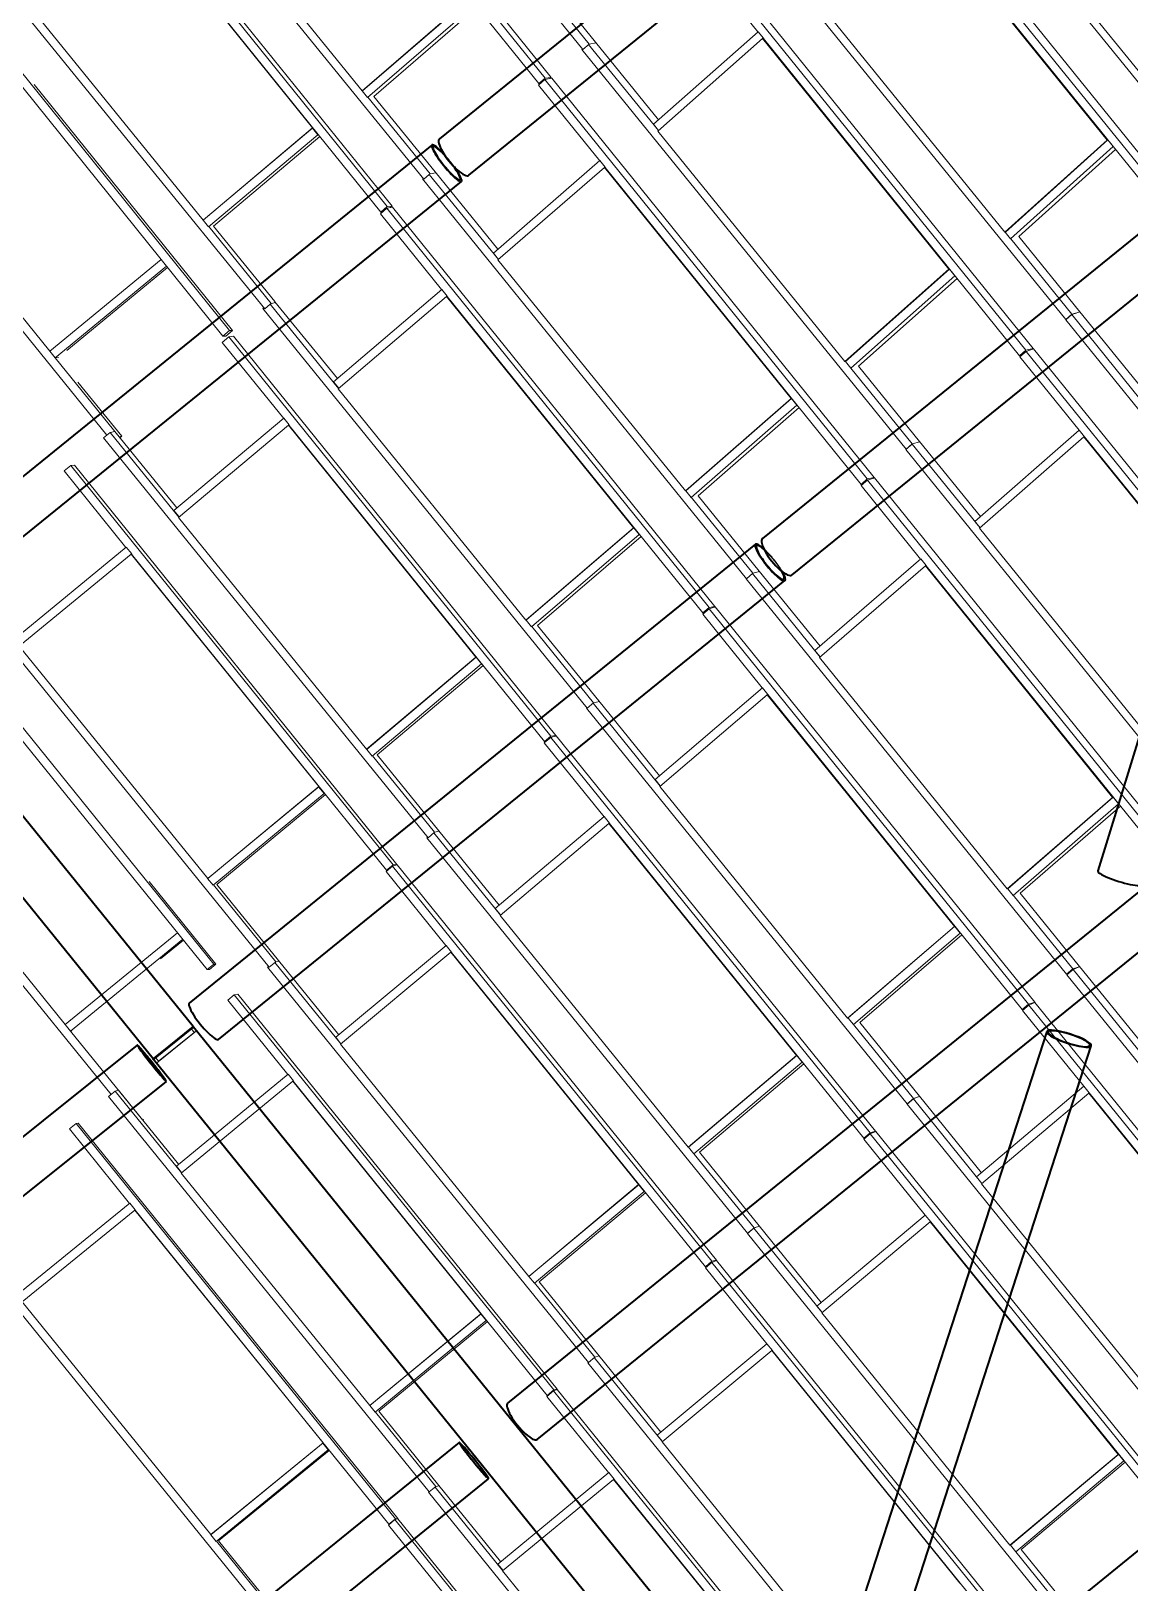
# Model space of a CAD drawing. Header units: millimetres. Extents: x 834681283 to 835686922, y 817551134 to 819407044.
# Drawn here: x 835538245 to 835544661, y 818132125 to 818141183 of the extents above; entities that cross this region are included whole.
import ezdxf

# ---------------------------------------------------------------- set-up
doc = ezdxf.new("R2010")
doc.units = ezdxf.units.MM
doc.header["$LTSCALE"] = 1200
doc.header["$MEASUREMENT"] = 0
doc.linetypes.add('P01-MAGP-P-RF$0$P01_MS_01_N1-FloorPlan-PART2OFUPPERROOFSETTINGOUT$0$BH DASHED2', pattern=[3, 2, -1])
doc.linetypes.add('P01-MAGP-P-RF$0$PHANTOM', pattern=[2.5, 1.25, -0.25, 0.25, -0.25, 0.25, -0.25])
doc.layers.add('P01-MAAN-P-EVA$0$HATCH', color=9, linetype='Continuous')
for name, color, linetype, lineweight in [('P01-MAGP-P-RF$0$MMH053__', 253, 'P01-MAGP-P-RF$0$PHANTOM', 40), ('P01-MAGP-P-RF$0$P01_MS_01_N1-FloorPlan-PART2OFUPPERROOFSETTINGOUT$0$S-BEAM', 253, 'Continuous', 35), ('P01-MAGP-P-RF$0$P01_MS_01_N1-FloorPlan-PART2OFUPPERROOFSETTINGOUT$0$S-BEAM-HIDN', 253, 'P01-MAGP-P-RF$0$P01_MS_01_N1-FloorPlan-PART2OFUPPERROOFSETTINGOUT$0$BH DASHED2', 18), ('P01-MAGP-P-RF$0$ROOF MESH HALF TONE$0$A-GLAZ', 253, 'Continuous', 9)]:
    doc.layers.add(name, color=color, linetype=linetype, lineweight=lineweight)

# ---------------------------------------------------------------- blocks, each defined once
blk = doc.blocks.new('P01-MAAN-P-EVA')
at = {"layer": 'P01-MAAN-P-EVA$0$HATCH', "ltscale": 0.1}
h = blk.add_hatch(dxfattribs=at)
h.set_pattern_fill('_USER', color=240, scale=1000, angle=45, pattern_type=0)
h.set_pattern_definition([(45, (305980.4, 20741.3), (-707.1067812, 707.1067812), [])])
edge = h.paths.add_edge_path()
edge.add_arc((835502969.3, 818186018.3), 4500, 18.1416, 95.30201, ccw=False)
edge.add_line((835507245.6, 818187419.4), (835513826.1, 818167335.8))
edge.add_line((835513826.1, 818167335.8), (835519853.5, 818081117.4))
edge.add_line((835519853.5, 818081117.4), (835555459.1, 818083606.6))
edge.add_line((835555459.1, 818083606.6), (835554354.4, 818076435.4))
edge.add_line((835554354.4, 818076435.4), (835558875.4, 818029487.4))
edge.add_line((835558875.4, 818029487.4), (835556388.4, 818026956.4))
edge.add_line((835556388.4, 818026956.4), (835549241.4, 818025790.4))
edge.add_line((835549241.4, 818025790.4), (835542188.5, 818025211.5))
edge.add_line((835542188.5, 818025211.5), (835547193.3, 818041026.5))
edge.add_line((835547193.3, 818041026.5), (835547200.6, 818060157.3))
edge.add_line((835547200.6, 818060157.3), (835535036.1, 818059317.4))
edge.add_line((835535036.1, 818059317.4), (835534275.3, 818070335.1))
edge.add_line((835534275.3, 818070335.1), (835535439, 818078697.5))
edge.add_line((835535439, 818078697.5), (835516606.1, 818077380.9))
edge.add_line((835516606.1, 818077380.9), (835515458.7, 818093794.4))
edge.add_line((835515458.7, 818093794.4), (835500714.4, 818090319.3))
edge.add_line((835500714.4, 818090319.3), (835485194.4, 818159526.3))
edge.add_line((835485194.4, 818159526.3), (835497824.4, 818169113.3))
edge.add_line((835497824.4, 818169113.3), (835508718.9, 818171681.2))
edge.add_line((835508718.9, 818171681.2), (835502553.5, 818190499))
blk = doc.blocks.new('P01-MAGP-P-RF$0$P01_MS_01_N1-FloorPlan-PART2OFUPPERROOFSETTINGOUT$0$Circular Hollow Sections - CHS273x10_PSB97-8441700-PART 2 OF  UPPER ROOF SETTING OUT')
at = {"layer": 'P01-MAGP-P-RF$0$P01_MS_01_N1-FloorPlan-PART2OFUPPERROOFSETTINGOUT$0$S-BEAM'}
for p, q in [((19951.5, 20939.2), (12900.1, 16001.8)), ((13056.7, 15778.2), (20108.1, 20715.6))]:
    blk.add_line(p, q, dxfattribs=at)
for centre, major_axis, start_param, end_param in [((20029.8, 20827.4), (-78.3, 111.8), 0, 3.141593), ((20029.8, 20827.4), (-72.6, 103.6), 0, 3.141593), ((20029.8, 20827.4), (-78.3, 111.8), 3.141593, 6.283185), ((20029.8, 20827.4), (-72.6, 103.6), 3.141593, 6.283185), ((12978.4, 15890), (-78.3, 111.8), 0, 3.141593)]:
    blk.add_ellipse(centre, major_axis=major_axis, ratio=0.258915, start_param=start_param, end_param=end_param, dxfattribs=at)
blk = doc.blocks.new('P01-MAGP-P-RF$0$P01_MS_01_N1-FloorPlan-PART2OFUPPERROOFSETTINGOUT$0$Circular Hollow Sections - CHS273x10_PSB97-8456002-PART 2 OF  UPPER ROOF SETTING OUT')
at = {"layer": 'P01-MAGP-P-RF$0$P01_MS_01_N1-FloorPlan-PART2OFUPPERROOFSETTINGOUT$0$S-BEAM'}
for p, q in [((13092.7, 30748), (9585, 28291.9)), ((9741.5, 28068.2), (13249.3, 30524.4))]:
    blk.add_line(p, q, dxfattribs=at)
for centre, major_axis, start_param, end_param in [((13171, 30636.2), (-78.3, 111.8), 0, 3.141593), ((13171, 30636.2), (-72.6, 103.6), 0, 3.141593), ((13171, 30636.2), (-78.3, 111.8), 3.141593, 6.283185), ((13171, 30636.2), (-72.6, 103.6), 3.141593, 6.283185), ((9663.3, 28180.1), (-78.3, 111.8), 0, 3.141593)]:
    blk.add_ellipse(centre, major_axis=major_axis, ratio=0.275074, start_param=start_param, end_param=end_param, dxfattribs=at)
blk = doc.blocks.new('P01-MAGP-P-RF$0$P01_MS_01_N1-FloorPlan-PART2OFUPPERROOFSETTINGOUT$0$Circular Hollow Sections - CHS273x16_PSB98-8444187-PART 2 OF  UPPER ROOF SETTING OUT')
at = {"layer": 'P01-MAGP-P-RF$0$P01_MS_01_N1-FloorPlan-PART2OFUPPERROOFSETTINGOUT$0$S-BEAM'}
for p, q in [((18270, 23424.1), (11270.8, 18523.3)), ((18243.3, 23072.2), (18426.6, 23200.5)), ((11338.3, 18237.2), (18190.5, 23035.2))]:
    blk.add_line(p, q, dxfattribs=at)
for centre, major_axis, start_param, end_param in [((18471.1, 23398.3), (-78.3, 111.8), 1.399937, 1.658126), ((18471.1, 23398.3), (-72.6, 103.6), 1.385241, 1.666338), ((18471.1, 23398.3), (-72.6, 103.6), 4.619045, 4.893532), ((18471.1, 23398.3), (-78.3, 111.8), 4.627009, 4.883249), ((11260, 18349.1), (-78.3, 111.8), 0.827968, 3.141593)]:
    blk.add_ellipse(centre, major_axis=major_axis, ratio=0.281474, start_param=start_param, end_param=end_param, dxfattribs=at)
at = {"layer": 'P01-MAGP-P-RF$0$P01_MS_01_N1-FloorPlan-PART2OFUPPERROOFSETTINGOUT$0$S-BEAM-HIDN'}
for p, q in [((18392.8, 23510.1), (18270, 23424.2)), ((18426.6, 23200.5), (18549.3, 23286.5)), ((18190.6, 23035.3), (18243.3, 23072.2)), ((11270.8, 18523.3), (11181.7, 18460.9))]:
    blk.add_line(p, q, dxfattribs=at)
for centre, major_axis, start_param, end_param in [((18471.1, 23398.3), (-78.3, 111.8), 0, 1.399572), ((18471.1, 23398.3), (-72.6, 103.6), 0, 1.384847), ((18471.1, 23398.3), (-78.3, 111.8), 4.883613, 6.283185), ((18471.1, 23398.3), (-72.6, 103.6), 4.893926, 6.283185), ((18471.1, 23398.3), (-72.6, 103.6), 1.666732, 3.141593), ((18471.1, 23398.3), (-72.6, 103.6), 3.141593, 4.618651), ((18471.1, 23398.3), (-78.3, 111.8), 3.141593, 4.626645), ((18471.1, 23398.3), (-78.3, 111.8), 1.658491, 3.141593), ((11260, 18349.1), (-78.3, 111.8), 0, 0.827603)]:
    blk.add_ellipse(centre, major_axis=major_axis, ratio=0.281474, start_param=start_param, end_param=end_param, dxfattribs=at)
blk = doc.blocks.new('P01-MAGP-P-RF$0$P01_MS_01_N1-FloorPlan-PART2OFUPPERROOFSETTINGOUT$0$Circular Hollow Sections - CHS273x10_PSB97-8444134-PART 2 OF  UPPER ROOF SETTING OUT')
at = {"layer": 'P01-MAGP-P-RF$0$P01_MS_01_N1-FloorPlan-PART2OFUPPERROOFSETTINGOUT$0$S-BEAM'}
for p, q in [((16558.2, 25868.9), (9467.6, 20904)), ((9624.1, 20680.4), (16714.7, 25645.2))]:
    blk.add_line(p, q, dxfattribs=at)
blk.add_ellipse((9545.9, 20792.2), major_axis=(-78.3, 111.8), ratio=0.265654, start_param=0, end_param=3.141593, dxfattribs=at)
at = {"layer": 'P01-MAGP-P-RF$0$P01_MS_01_N1-FloorPlan-PART2OFUPPERROOFSETTINGOUT$0$S-BEAM-HIDN'}
for p, q in [((16680.9, 25954.8), (16558.2, 25868.9)), ((16714.8, 25645.3), (16837.4, 25731.2))]:
    blk.add_line(p, q, dxfattribs=at)
for major_axis, start_param, end_param in [((-78.3, 111.8), 0, 3.141593), ((-72.6, 103.6), 0, 3.141593), ((-78.3, 111.8), 3.141593, 6.283185), ((-72.6, 103.6), 3.141593, 6.283185)]:
    blk.add_ellipse((16759.1, 25843), major_axis=major_axis, ratio=0.265654, start_param=start_param, end_param=end_param, dxfattribs=at)
blk = doc.blocks.new('P01-MAGP-P-RF$0$P01_MS_01_N1-FloorPlan-PART2OFUPPERROOFSETTINGOUT$0$Circular Hollow Sections - CHS273x8_PSB100-8473083-PART 2 OF  UPPER ROOF SETTING OUT')
at = {"layer": 'P01-MAGP-P-RF$0$P01_MS_01_N1-FloorPlan-PART2OFUPPERROOFSETTINGOUT$0$S-BEAM'}
for p, q in [((12759.3, 22848.5), (11040, 18581.6)), ((11324.6, 18557.6), (13012.5, 22746.4)), ((11226.8, 18314.8), (11230.7, 18324.5))]:
    blk.add_line(p, q, dxfattribs=at)
for centre, major_axis, start_param, end_param in [((12885.9, 22797.4), (-126.6, 51), 0, 3.141593), ((12885.9, 22797.4), (-126.6, 51), 3.141593, 6.283185), ((12885.9, 22797.4), (-119.2, 48), 0, 3.141593), ((12885.9, 22797.4), (-119.2, 48), 3.141593, 6.283185), ((11075, 18303.4), (-126.6, 51), 1.972208, 1.999195)]:
    blk.add_ellipse(centre, major_axis=major_axis, ratio=0.20284, start_param=start_param, end_param=end_param, dxfattribs=at)
at = {"layer": 'P01-MAGP-P-RF$0$P01_MS_01_N1-FloorPlan-PART2OFUPPERROOFSETTINGOUT$0$S-BEAM-HIDN'}
for p, q in [((11040, 18581.6), (10948.4, 18354.5)), ((11230.7, 18324.6), (11324.6, 18557.5)), ((11201.7, 18252.4), (11226.8, 18314.8))]:
    blk.add_line(p, q, dxfattribs=at)
for start_param, end_param in [(0, 1.971843), (1.999195, 3.141593)]:
    blk.add_ellipse((11075, 18303.4), major_axis=(-126.6, 51), ratio=0.20284, start_param=start_param, end_param=end_param, dxfattribs=at)
blk = doc.blocks.new('P01-MAGP-P-RF$0$P01_MS_01_N1-FloorPlan-PART2OFUPPERROOFSETTINGOUT$0$Circular Hollow Sections - CHS273x10_PSB97-8456034-PART 2 OF  UPPER ROOF SETTING OUT')
at = {"layer": 'P01-MAGP-P-RF$0$P01_MS_01_N1-FloorPlan-PART2OFUPPERROOFSETTINGOUT$0$S-BEAM'}
for p, q in [((14792.3, 28275.7), (11304.4, 25833.5)), ((11461, 25609.9), (14718.6, 27890.9))]:
    blk.add_line(p, q, dxfattribs=at)
for centre, major_axis, start_param, end_param in [((14870.6, 28163.9), (-78.3, 111.8), 0, 1.781718), ((14870.6, 28163.9), (-72.6, 103.6), 0, 1.703974), ((14870.6, 28163.9), (-78.3, 111.8), 5.302301, 6.283185), ((14870.6, 28163.9), (-72.6, 103.6), 5.325527, 6.283185), ((11382.7, 25721.7), (-78.3, 111.8), 0, 3.141593)]:
    blk.add_ellipse(centre, major_axis=major_axis, ratio=0.298999, start_param=start_param, end_param=end_param, dxfattribs=at)
at = {"layer": 'P01-MAGP-P-RF$0$P01_MS_01_N1-FloorPlan-PART2OFUPPERROOFSETTINGOUT$0$S-BEAM-HIDN'}
blk.add_line((14718.6, 27890.9), (14948.8, 28052.1), dxfattribs=at)
for major_axis, start_param, end_param in [((-72.6, 103.6), 3.141593, 5.325133), ((-78.3, 111.8), 3.141593, 5.301936), ((-72.6, 103.6), 1.704368, 3.141593), ((-78.3, 111.8), 1.782083, 3.141593)]:
    blk.add_ellipse((14870.6, 28163.9), major_axis=major_axis, ratio=0.298999, start_param=start_param, end_param=end_param, dxfattribs=at)
blk = doc.blocks.new('P01-MAGP-P-RF$0$P01_MS_01_N1-FloorPlan-PART2OFUPPERROOFSETTINGOUT$0$Circular Hollow Sections - CHS273x8_PSB100-8473082-PART 2 OF  UPPER ROOF SETTING OUT')
at = {"layer": 'P01-MAGP-P-RF$0$P01_MS_01_N1-FloorPlan-PART2OFUPPERROOFSETTINGOUT$0$S-BEAM'}
for p, q in [((14869.4, 28280.6), (14824.9, 28165.5)), ((14758.2, 27993.2), (13121, 23763.7)), ((13375.6, 23665.1), (15058, 28011.4))]:
    blk.add_line(p, q, dxfattribs=at)
blk.add_ellipse((13248.3, 23714.4), major_axis=(-127.3, 49.3), ratio=0.172274, start_param=0, end_param=3.141593, dxfattribs=at)
at = {"layer": 'P01-MAGP-P-RF$0$P01_MS_01_N1-FloorPlan-PART2OFUPPERROOFSETTINGOUT$0$S-BEAM-HIDN'}
for p, q in [((14901.4, 28363.2), (14869.5, 28280.6)), ((15058, 28011.4), (15156, 28264.7)), ((14824.9, 28165.4), (14758.2, 27993.2))]:
    blk.add_line(p, q, dxfattribs=at)
for major_axis, start_param, end_param in [((-127.3, 49.3), 0, 3.141593), ((-127.3, 49.3), 3.141593, 6.283185), ((-119.8, 46.4), 0, 3.141593), ((-119.8, 46.4), 3.141593, 6.283185)]:
    blk.add_ellipse((15028.7, 28314), major_axis=major_axis, ratio=0.172274, start_param=start_param, end_param=end_param, dxfattribs=at)
blk = doc.blocks.new('P01-MAGP-P-RF$0$ROOF MESH HALF TONE')
at = {"layer": 'P01-MAGP-P-RF$0$ROOF MESH HALF TONE$0$A-GLAZ', "lineweight": 5}
for p, q in [((8729.2, 31213.9), (10457.5, 28753.7)), ((8512.5, 31057.2), (10225, 28602.8)), ((10261, 28604.8), (8548.5, 31059.1)), ((7747.9, 30524.7), (9477, 28064)), ((8828.4, 30519.2), (10185.9, 28573.6)), ((7542.3, 30372.8), (9253.8, 27919)), ((9281.8, 27919.1), (7570.3, 30372.9)), ((12418.9, 30132.8), (14142.2, 27674.6)), ((9154.1, 28603.7), (8155.8, 30024.5)), ((12172.7, 29963.6), (13889.8, 27507.1)), ((13938.4, 27515.9), (12221.3, 29972.4)), ((6768.5, 29835.5), (8498.8, 27374)), ((7855.3, 29834.4), (8849.8, 28408.6)), ((7859.1, 29832.4), (9213.9, 27890)), ((6619.1, 29652.1), (8283.6, 27261.5)), ((13822.3, 28205.5), (12830.3, 29620.5)), ((11435.1, 29443.9), (13159.5, 26985.4)), ((12482.7, 29430.6), (13473.2, 28013.7)), ((12487.2, 29431), (13852.4, 27477.9)), ((8175.5, 27916.2), (7173.6, 29341.6)), ((10208.6, 29255.4), (10534.1, 28792.1)), ((11197.6, 29278.8), (12913.7, 26822.6)), ((12958.6, 26830), (11242.5, 29286.1)), ((10166.9, 29251.3), (10495.9, 28783)), ((11159.6, 29249.7), (11483.7, 28785.9)), ((5831.4, 29123), (7527.7, 26702.7)), ((7229.8, 27214.3), (5872, 29151.8)), ((8243, 27232.7), (6919.3, 29134)), ((9816.1, 29099.1), (9154.1, 28603.7)), ((9157.2, 28604), (9819.1, 29099.3)), ((9183.8, 28562.1), (9845.9, 29057.5)), ((9858.3, 29043.1), (9220.9, 28566.1)), ((12839.1, 27518.1), (11845.6, 28934.4)), ((8301.6, 27260.2), (7247.6, 28774.1)), ((10454.9, 28757.3), (10451.8, 28754.9)), ((10451.8, 28754.9), (12177.2, 26296.1)), ((10457.5, 28753.7), (10495.9, 28783)), ((10492.4, 28780.3), (10863.8, 28251)), ((10495.9, 28783), (10537, 28787.9)), ((10534.1, 28792.1), (10869, 28314.9)), ((10837.2, 28290.6), (11484.4, 28786.4)), ((10861, 28248.8), (11508.2, 28744.6)), ((11512.8, 28745.9), (11484.4, 28786.4)), ((11512, 28745.3), (11508.2, 28744.6)), ((11508.2, 28744.6), (12499.6, 27325.7)), ((11512.4, 28744.7), (11512, 28745.3)), ((11512.5, 28744.7), (12875.8, 26793.5)), ((9157.2, 28604), (9154.1, 28603.7)), ((9155.4, 28602.7), (9157.1, 28603.9)), ((9155.4, 28602.7), (9183.8, 28562.1)), ((9185.7, 28563.4), (9516.1, 28093.1)), ((9221.1, 28566.2), (9547.5, 28101.7)), ((10223.3, 28594.1), (10184.8, 28565.1)), ((10184.8, 28565.1), (10509.7, 28099.8)), ((10185.9, 28573.6), (10225, 28602.8)), ((10197, 28574.3), (10185.9, 28573.6)), ((10263.7, 28599.9), (10223.3, 28594.1)), ((10223.3, 28594.1), (11938.6, 26138.3)), ((10225, 28602.8), (10261, 28604.8)), ((10261, 28604.8), (10252.3, 28598.3)), ((11979, 26144), (10263.7, 28599.9)), ((8849.8, 28408.6), (8175.5, 27916.2)), ((8177.8, 27916.3), (8852.1, 28408.7)), ((8203.7, 27873.7), (8878.2, 28366.2)), ((8889.1, 28355.7), (8233.4, 27876.9)), ((8849.7, 28407), (8853.1, 28407.3)), ((8878.2, 28366.2), (8849.7, 28407)), ((8852.1, 28408.7), (8849.8, 28408.6)), ((8881.5, 28366.6), (8878.2, 28366.2)), ((10837.2, 28290.6), (10864.6, 28251.5)), ((11856.3, 26830.6), (10861, 28248.8)), ((9477, 28064), (9511.5, 28089.7)), ((9511.5, 28089.7), (9879.3, 27565.6)), ((9513.5, 28091.2), (9516.1, 28093.1)), ((9516.1, 28093.1), (9550.9, 28096.8)), ((9547.5, 28101.7), (9880.9, 27626.7)), ((9852.8, 27605.6), (10510.7, 28100.6)), ((10539.1, 28060), (10510.7, 28100.6)), ((9473.4, 28069), (9469.2, 28065.8)), ((9469.2, 28065.8), (11195.4, 25606.7)), ((9876.9, 27563.7), (10534.6, 28058.7)), ((10538.1, 28059.2), (10534.6, 28058.7)), ((10534.6, 28058.7), (11527.4, 26637.3)), ((10538.6, 28058.4), (10538.1, 28059.2)), ((10538.6, 28058.4), (11900.1, 26109.2)), ((13473.2, 28013.7), (12839.1, 27518.1)), ((12843.2, 27518.8), (13477.3, 28014.5)), ((13477.3, 28014.5), (13473.2, 28013.7)), ((13505.2, 27973.6), (13476.8, 28014.1)), ((8175.2, 27914.4), (8177.8, 27916.3)), ((8175.2, 27914.4), (8203.7, 27873.7)), ((8177.8, 27916.3), (8175.5, 27916.2)), ((9249.8, 27909.6), (9210.6, 27880.5)), ((9213.9, 27890), (9253.8, 27919)), ((9284.9, 27913.7), (9249.8, 27909.6)), ((9249.8, 27909.6), (10964.6, 25453.9)), ((9253.8, 27919), (9281.8, 27919.1)), ((9281.8, 27919.1), (9272.4, 27912.2)), ((10999.7, 25458.1), (9284.9, 27913.7)), ((12871, 27477.9), (13505.2, 27973.6)), ((13518.6, 27955.4), (12919.9, 27487.5)), ((8206.4, 27875.7), (8538.7, 27403)), ((8233.6, 27877), (8560.1, 27412.6)), ((9210.6, 27880.5), (9536.5, 27413.8)), ((9223.4, 27890), (9213.9, 27890)), ((7229.6, 27214.2), (7915.8, 27702.6)), ((7944.3, 27661.7), (7258.2, 27173.3)), ((7329.1, 27212.2), (7949.7, 27654)), ((9852.8, 27605.6), (9880.3, 27566.3)), ((10874.1, 26143.1), (9876.9, 27563.7)), ((12843.2, 27518.8), (12839.1, 27518.1)), ((12842.7, 27518.4), (12843.2, 27518.8)), ((12842.7, 27518.4), (12871, 27477.9)), ((12871.6, 27478.4), (13196.9, 27014.6)), ((12920, 27487.5), (13244, 27025.5)), ((8493.7, 27381.3), (8487.6, 27376.8)), ((8487.6, 27376.8), (10214.3, 24917.5)), ((8498.8, 27374), (8532.1, 27398.3)), ((8532.1, 27398.3), (8895.6, 26880.6)), ((8534.1, 27399.7), (8538.7, 27403)), ((8538.7, 27403), (8564.9, 27405.7)), ((8561, 27411.3), (8892.9, 26938.6)), ((8869.1, 26921), (9537.7, 27414.8)), ((8893.4, 26879), (9561.9, 27372.7)), ((9566.2, 27374.1), (9537.7, 27414.8)), ((9564.9, 27373.1), (9561.9, 27372.7)), ((9561.9, 27372.7), (10556.4, 25948.7)), ((9565.6, 27372.1), (9564.9, 27373.1)), ((9565.6, 27372.1), (10925.4, 25424.9)), ((12499.6, 27325.7), (11856.3, 26830.6)), ((11860.1, 26831.2), (12503.4, 27326.4)), ((11887.7, 26790.1), (12531.1, 27285.3)), ((12543.9, 27268.5), (11933, 26798.4)), ((12503.4, 27326.4), (12499.6, 27325.7)), ((12531.1, 27285.3), (12502.7, 27325.8)), ((7229.6, 27214.2), (7258.2, 27173.3)), ((7598.3, 26688.5), (7258.5, 27173.5)), ((7258.6, 27173.3), (7278.6, 27176.2)), ((8277, 27225), (8237.2, 27196.1)), ((8237.2, 27196.1), (8564.1, 26727.8)), ((8243, 27232.7), (8283.6, 27261.5)), ((8261, 27231.4), (8243, 27232.7)), ((8301.6, 27260.2), (8261, 27231.4)), ((8305.7, 27227.4), (8277, 27225)), ((8277, 27225), (9991.7, 24769.5)), ((8283.6, 27261.5), (8301.6, 27260.2)), ((10020.4, 24771.9), (8305.7, 27227.4)), ((7613.9, 26690.7), (7381, 27023)), ((13196.9, 27012), (13159.4, 26983.3)), ((13159.5, 26985.4), (13196.9, 27014.6)), ((13196.9, 27014.6), (13239.9, 27023)), ((13222.5, 27019.3), (13196.9, 27012)), ((13196.9, 27012), (13559.4, 26494.5)), ((13244.2, 27025.5), (13238.8, 27024)), ((13244.2, 27025.5), (13568.8, 26562.2)), ((8869.1, 26921), (8896.8, 26881.5)), ((13159.4, 26983.3), (14863.3, 24551.1)), ((13163.2, 26986.1), (13159.5, 26985.4)), ((9892.7, 25455.7), (8893.4, 26879)), ((11860.1, 26831.2), (11856.3, 26830.6)), ((11859.3, 26830.6), (11860, 26831.2)), ((11859.3, 26830.6), (11887.7, 26790.1)), ((12875.8, 26793.5), (12913.7, 26822.6)), ((12915.1, 26815.8), (12877.2, 26787)), ((12913.7, 26822.6), (12958.6, 26830)), ((12959.8, 26827.5), (12915.1, 26815.8)), ((12915.1, 26815.8), (14616.3, 24384)), ((12958.6, 26830), (12953.1, 26825.7)), ((14661, 24395.8), (12959.8, 26827.5)), ((7574.8, 26720.9), (7547.2, 26716.9)), ((7574.8, 26720.9), (7905.2, 26250.3)), ((7886.7, 26236.9), (8565.8, 26729)), ((8594.3, 26688.3), (8565.8, 26729)), ((11888.5, 26790.7), (12215.1, 26325.2)), ((11933.1, 26798.4), (12258, 26335.4)), ((12888.6, 26795.6), (12875.8, 26793.5)), ((12877.2, 26787), (13192.6, 26336.2)), ((7547.2, 26716.9), (7507.4, 26687.9)), ((7507.4, 26687.9), (9234.3, 24228.4)), ((7547.2, 26716.9), (7912.7, 26196.3)), ((7598.3, 26688.5), (7613.9, 26690.7)), ((7613.9, 26690.7), (7602.5, 26682.6)), ((7911.2, 26194.7), (8590.2, 26686.8)), ((8592.6, 26687), (8590.2, 26686.8)), ((8590.2, 26686.8), (9586.6, 25259.9)), ((8593.5, 26685.8), (8592.6, 26687)), ((8593.6, 26685.7), (9951.9, 24740.6)), ((11527.4, 26637.3), (10874.1, 26143.1)), ((10877.5, 26143.6), (11530.8, 26637.9)), ((11530.8, 26637.9), (11527.4, 26637.3)), ((11558.2, 26596.5), (11529.8, 26637.1)), ((7305.2, 26540.6), (7264.8, 26511.7)), ((7326, 26540.9), (7305.2, 26540.6)), ((7305.2, 26540.6), (9020.1, 24085.2)), ((9040.9, 24085.6), (7326, 26540.9)), ((10904.9, 26102.3), (11558.2, 26596.5)), ((11570.2, 26581.5), (10946, 26109.3)), ((7264.8, 26511.7), (7593, 26041.8)), ((12213.7, 26323.4), (12175.8, 26294.6)), ((12175.8, 26294.6), (13880.4, 23862.3)), ((12177.2, 26296.1), (12215.1, 26325.2)), ((12221.8, 26325.6), (12213.7, 26323.4)), ((12213.7, 26323.4), (12575.3, 25807.4)), ((12215.1, 26325.2), (12259.5, 26333.3)), ((12258.1, 26335.4), (12255.7, 26334.8)), ((12258.1, 26335.4), (12582.2, 25873)), ((12548, 25847), (13192.9, 26336.5)), ((12572.3, 25805.1), (13217.2, 26294.5)), ((13221.3, 26295.8), (13192.9, 26336.5)), ((13221, 26295.6), (13217.2, 26294.5)), ((13217.2, 26294.5), (14213.1, 24871)), ((13221.2, 26295.4), (13221, 26295.6)), ((13221.2, 26295.3), (14578.4, 24355.3)), ((7886.7, 26236.9), (7914.5, 26197.1)), ((8912.6, 24768.4), (7911.2, 26194.7)), ((10877.5, 26143.6), (10874.1, 26143.1)), ((10876.5, 26142.9), (10877.5, 26143.6)), ((10876.5, 26142.9), (10904.9, 26102.3)), ((10906, 26103.1), (11234, 25635.8)), ((10946.1, 26109.3), (11271.8, 25645.2)), ((11900.1, 26109.2), (11938.6, 26138.3)), ((11912.3, 26110.9), (11900.1, 26109.2)), ((11939.1, 26131.1), (11900.8, 26102.3)), ((11900.8, 26102.3), (12216.7, 25650.4)), ((11938.6, 26138.3), (11979, 26144)), ((11980.6, 26141.2), (11939.1, 26131.1)), ((11939.1, 26131.1), (13639.4, 23699.5)), ((11979, 26144), (11972.7, 26139.2)), ((13680.9, 23709.6), (11980.6, 26141.2)), ((6529.4, 25999.3), (8256.2, 23539.5)), ((6906.5, 25553.3), (7595.3, 26043.5)), ((6931.2, 25510.7), (7619.8, 26000.8)), ((7623.9, 26002.7), (7595.3, 26043.5)), ((7621.5, 26001), (7619.8, 26000.8)), ((7619.8, 26000.8), (8618.4, 24571.1)), ((7621.5, 26001), (7623.9, 26002.7)), ((7622.8, 25999.2), (7621.5, 26001)), ((7622.8, 25999.2), (8979.7, 24056.4)), ((10556.4, 25948.7), (9892.7, 25455.7)), ((9895.7, 25456.1), (10559.3, 25949.1)), ((9922.9, 25414.4), (10586.6, 25907.5)), ((10559.3, 25949.1), (10556.4, 25948.7)), ((10586.6, 25907.5), (10558.1, 25948.2)), ((10597.4, 25894.6), (9958.8, 25420.2)), ((12548, 25847), (12575.6, 25807.6)), ((13569.7, 24382), (12572.3, 25805.1)), ((11195.4, 25606.7), (11234, 25635.8)), ((11231.4, 25633.9), (11591.2, 25120.7)), ((11234, 25635.8), (11273.7, 25642.6)), ((11271.9, 25645.3), (11595.3, 25184)), ((11564, 25160.6), (12217.2, 25650.8)), ((12245.7, 25610.1), (12217.2, 25650.8)), ((6513.5, 25612.7), (7934.9, 23579.4)), ((11192.5, 25605.9), (12898, 23173.4)), ((11588.5, 25118.7), (12241.7, 25608.8)), ((12245.2, 25609.7), (12241.7, 25608.8)), ((12241.7, 25608.8), (13237.8, 24184.3)), ((12245.5, 25609.4), (12245.2, 25609.7)), ((12245.5, 25609.3), (13601.1, 23670.7)), ((7934.6, 24081.4), (6931.2, 25510.7)), ((9895.7, 25456.1), (9892.7, 25455.7)), ((9894.4, 25455.1), (9895.7, 25456.1)), ((9894.4, 25455.1), (9922.9, 25414.4)), ((10925.4, 25424.9), (10964.6, 25453.9)), ((11001.4, 25454.8), (10964, 25446.6)), ((10964.6, 25453.9), (10999.7, 25458.1)), ((10999.7, 25458.1), (10992.7, 25452.9)), ((12700.9, 23023.5), (11001.4, 25454.8)), ((9924.2, 25415.5), (10253.5, 24946.5)), ((9958.9, 25420.2), (10285.5, 24955)), ((10964, 25446.6), (10925.1, 25417.7)), ((10925.1, 25417.7), (11241.8, 24964.6)), ((10936.5, 25426.2), (10925.4, 25424.9)), ((10964, 25446.6), (12663.5, 23015.2)), ((7894.2, 23550.7), (6734.4, 25209.7)), ((9586.6, 25259.9), (8912.6, 24768.4)), ((8915, 24768.7), (9589, 25260.2)), ((8941.9, 24726.7), (9616, 25218.3)), ((9625.5, 25207.9), (8971.7, 24731.1)), ((9589, 25260.2), (9586.6, 25259.9)), ((9616, 25218.3), (9587.4, 25259)), ((11564, 25160.6), (11591.7, 25121.1)), ((12586.9, 23694.7), (11588.5, 25118.7)), ((7044.8, 23289.4), (5804.2, 25057.8)), ((5825.4, 24940.8), (7283.3, 22862.5)), ((10212.9, 24919.5), (10209.8, 24917.2)), ((10209.8, 24917.2), (11916.1, 22484.5)), ((10214.3, 24917.5), (10253.5, 24946.5)), ((10250.1, 24943.9), (10607.5, 24434.4)), ((10253.5, 24946.5), (10287.7, 24951.9)), ((10285.6, 24955), (10608.1, 24495.2)), ((10580.4, 24474.6), (11242.5, 24965.2)), ((10605, 24432.6), (11267.1, 24923.1)), ((11271, 24924.4), (11242.5, 24965.2)), ((11270.3, 24923.9), (11267.1, 24923.1)), ((11267.1, 24923.1), (12263.8, 23497.3)), ((11270.7, 24923.3), (11270.3, 24923.9)), ((11270.7, 24923.3), (12624.6, 22986.3)), ((8915, 24768.7), (8912.6, 24768.4)), ((8913.4, 24767.5), (8915, 24768.7)), ((8913.4, 24767.5), (8941.9, 24726.7)), ((8943.6, 24728), (9274.1, 24257.3)), ((8971.8, 24731.2), (9299.3, 24264.7)), ((9989.6, 24762.1), (9950.2, 24733.3)), ((9950.2, 24733.3), (10267.7, 24278.9)), ((9951.9, 24740.6), (9991.7, 24769.5)), ((9961.2, 24741.4), (9951.9, 24740.6)), ((10022.2, 24768.6), (9989.6, 24762.1)), ((9989.6, 24762.1), (11688.6, 22330.9)), ((9991.7, 24769.5), (10020.4, 24771.9)), ((10020.4, 24771.9), (10013.3, 24766.8)), ((11721.2, 22337.4), (10022.2, 24768.6)), ((8618.4, 24571.1), (7934.6, 24081.4)), ((7936.3, 24081.5), (8620.1, 24571.2)), ((8617.9, 24569.7), (8620.9, 24570.1)), ((8646.5, 24528.8), (8617.9, 24569.7)), ((8620.1, 24571.2), (8618.4, 24571.1)), ((7962.6, 24039), (8646.5, 24528.8)), ((8654.6, 24521.8), (7984.9, 24042.1)), ((8649.4, 24529.3), (8646.5, 24528.8)), ((10580.4, 24474.6), (10608.2, 24435)), ((11604.7, 23007.4), (10605, 24432.6)), ((9597.3, 23789.1), (10268.7, 24279.6)), ((10297.2, 24238.8), (10268.7, 24279.6)), ((9232.1, 24231.5), (9228, 24228.5)), ((9228, 24228.5), (10934.8, 21795.6)), ((9234.3, 24228.4), (9274.1, 24257.3)), ((9269.6, 24254.1), (9624.3, 23748.6)), ((9274.1, 24257.3), (9301.7, 24261.4)), ((9299.3, 24264.7), (9620.9, 23806.3)), ((9622.2, 23747), (10293.5, 24237.5)), ((10296.3, 24238.1), (10293.5, 24237.5)), ((10293.5, 24237.5), (11291.1, 22810)), ((10296.8, 24237.3), (10296.3, 24238.1)), ((10296.8, 24237.3), (11649.2, 22302.1)), ((13237.8, 24184.3), (12586.9, 23694.7)), ((12590.5, 23695.6), (13241.4, 24185.2)), ((13241.4, 24185.2), (13237.8, 24184.3)), ((13269.4, 24144.1), (13240.9, 24184.8)), ((12618.5, 23654.5), (13269.4, 24144.1)), ((13279.3, 24130.9), (12660.2, 23665.2)), ((7947.8, 23578.9), (7592.8, 24086.8)), ((7934, 24079.8), (7936.3, 24081.5)), ((7934, 24079.8), (7962.6, 24039)), ((7936.3, 24081.5), (7934.6, 24081.4)), ((7965, 24040.7), (8296.6, 23568.3)), ((7985, 24042.2), (8313.4, 23574.5)), ((9015.8, 24077.8), (8975.9, 24049)), ((8975.9, 24049), (9294.4, 23593.2)), ((8979.7, 24056.4), (9020.1, 24085.2)), ((8986.3, 24056.5), (8979.7, 24056.4)), ((9042.7, 24082.2), (9015.8, 24077.8)), ((9015.8, 24077.8), (10714.8, 21646.7)), ((9020.1, 24085.2), (9040.9, 24085.6)), ((9040.9, 24085.6), (9034.2, 24080.8)), ((10741.7, 21651.1), (9042.7, 24082.2)), ((7044.7, 23289.4), (7735.5, 23777.6)), ((7764.1, 23736.7), (7073.3, 23248.4)), ((7626.4, 23631.6), (7767.8, 23731.5)), ((9597.3, 23789.1), (9625.2, 23749.3)), ((10623.2, 22320.3), (9622.2, 23747)), ((12590.5, 23695.6), (12586.9, 23694.7)), ((12590, 23695.2), (12590.4, 23695.5)), ((12590, 23695.2), (12618.5, 23654.5)), ((12619, 23654.9), (12936.4, 23202.2)), ((12660.3, 23665.2), (12976.9, 23213.6)), ((7894.2, 23550.7), (7934.9, 23579.4)), ((7907.1, 23550.2), (7894.2, 23550.7)), ((7947.8, 23578.9), (7907.1, 23550.2)), ((7934.9, 23579.4), (7947.8, 23578.9)), ((8256.2, 23539.5), (8296.6, 23568.3)), ((8290.7, 23564.1), (8642.1, 23063.3)), ((8296.6, 23568.3), (8315.8, 23571)), ((8313.4, 23574.5), (8634, 23117.5)), ((8615.3, 23104), (9295.6, 23594.1)), ((8640.5, 23061.9), (9320.7, 23551.9)), ((9324.2, 23553.2), (9295.6, 23594.1)), ((9323, 23552.4), (9320.7, 23551.9)), ((9320.7, 23551.9), (10319.5, 22122.7)), ((9323.6, 23551.4), (9323, 23552.4)), ((9323.7, 23551.4), (10674.9, 21617.9)), ((8253, 23544), (8247.4, 23540)), ((8247.4, 23540), (9954.4, 21107)), ((12263.8, 23497.3), (11604.7, 23007.4)), ((11607.9, 23008.2), (12267, 23498)), ((12267, 23498), (12263.8, 23497.3)), ((12294.8, 23456.7), (12266.3, 23497.5)), ((8041.9, 23393.1), (8001.5, 23364.4)), ((8062.4, 23395.6), (8041.9, 23393.1)), ((8041.9, 23393.1), (9741.3, 20962)), ((9761.8, 20964.5), (8062.4, 23395.6)), ((11635.7, 22966.9), (12294.8, 23456.7)), ((12304.2, 23444.7), (11673.6, 22976.1)), ((7044.7, 23289.4), (7073.3, 23248.4)), ((8001.5, 23364.4), (8321, 22907.3)), ((7073.5, 23248.5), (7081.3, 23249.8)), ((7456.8, 22702.1), (7073.5, 23248.5)), ((12898, 23173.4), (12936.4, 23202.2)), ((12937.6, 23198.6), (12899, 23170.3)), ((12936.4, 23202.2), (12974.8, 23212.1)), ((12969.1, 23210.7), (12937.6, 23198.6)), ((12937.6, 23198.6), (13302.5, 22677.5)), ((12977, 23213.7), (12973.1, 23212.2)), ((12977, 23213.7), (13307.4, 22741.8)), ((8615.3, 23104), (8643.3, 23064)), ((12906.2, 23175.5), (12898, 23173.4)), ((12899, 23170.3), (14619.9, 20712.8)), ((9642.7, 21633.3), (8640.5, 23061.9)), ((11607.9, 23008.2), (11604.7, 23007.4)), ((11607.2, 23007.6), (11607.8, 23008.1)), ((11607.2, 23007.6), (11635.7, 22966.9)), ((12624.6, 22986.3), (12663.5, 23015.2)), ((12665.2, 23008.8), (12626.3, 22980.3)), ((12663.5, 23015.2), (12700.9, 23023.5)), ((12701.7, 23021.8), (12665.2, 23008.8)), ((12665.2, 23008.8), (14385.1, 20551.3)), ((12700.9, 23023.5), (12696, 23019.8)), ((14421.6, 20564.4), (12701.7, 23021.8)), ((11636.4, 22967.5), (11955, 22513.3)), ((11673.7, 22976.1), (11991, 22523.6)), ((12638.8, 22989.5), (12624.6, 22986.3)), ((12626.3, 22980.3), (12952.5, 22514.1)), ((7308.7, 22880.6), (7268.3, 22851.8)), ((7268.3, 22851.8), (8974.8, 20418.8)), ((7328.2, 22884.5), (7308.7, 22880.6)), ((7308.7, 22880.6), (7661.1, 22378.2)), ((7328.2, 22884.5), (7648.1, 22428.5)), ((7634.7, 22418.9), (8322.5, 22908.3)), ((7660.2, 22376.8), (8347.9, 22866.1)), ((8351.1, 22867.5), (8322.5, 22908.3)), ((8349.6, 22866.4), (8347.9, 22866.1)), ((8347.9, 22866.1), (9348.1, 21435.3)), ((8350.4, 22865.3), (8349.6, 22866.4)), ((8350.4, 22865.3), (9700.9, 20933.3)), ((11291.1, 22810), (10623.2, 22320.3)), ((10626, 22320.9), (11293.8, 22810.6)), ((10653.5, 22279.4), (11321.4, 22769.1)), ((11330.1, 22758.7), (10686.8, 22287)), ((11293.8, 22810.6), (11291.1, 22810)), ((11321.4, 22769.1), (11292.9, 22809.9)), ((7067.8, 22708), (7027.1, 22679.2)), ((7027.1, 22679.2), (7347.4, 22221.1)), ((7081.2, 22708.5), (7067.8, 22708)), ((7067.8, 22708), (8767.8, 20276.8)), ((8781.2, 20277.4), (7081.2, 22708.5)), ((7456.8, 22702.1), (7464.6, 22703.5)), ((11954.7, 22510.4), (11915.8, 22481.9)), ((11915.8, 22481.9), (13637.4, 20024.4)), ((11916.1, 22484.5), (11955, 22513.3)), ((11921, 22485.7), (11916.1, 22484.5)), ((11976.5, 22518.3), (11954.7, 22510.4)), ((11954.7, 22510.4), (12319.1, 21990.1)), ((11955, 22513.3), (11991.9, 22522.3)), ((11991.1, 22523.6), (11988, 22522.5)), ((11991.1, 22523.6), (12321.3, 22052.3)), ((12291.3, 22030.3), (12952.7, 22514.3)), ((12316.5, 21988.2), (12978, 22472.2)), ((12981.3, 22473.4), (12952.7, 22514.3)), ((12975.2, 22481.8), (12981.1, 22473.3)), ((12981.1, 22473.3), (12978, 22472.2)), ((12978, 22472.2), (13978.5, 21042.6)), ((12981.1, 22473.3), (14346.2, 20522.9)), ((7634.7, 22418.9), (7662.8, 22378.7)), ((8663.4, 20946.5), (7660.2, 22376.8)), ((10626, 22320.9), (10623.2, 22320.3)), ((10625, 22320.1), (10625.9, 22320.8)), ((10625, 22320.1), (10653.5, 22279.4)), ((10686.9, 22287), (11005.1, 21833.5)), ((11649.2, 22302.1), (11688.6, 22330.9)), ((11661.7, 22304.6), (11649.2, 22302.1)), ((11689.1, 22324.5), (11649.8, 22296)), ((11649.8, 22296), (11976.6, 21828.9)), ((11688.6, 22330.9), (11721.2, 22337.4)), ((11722.2, 22335.5), (11689.1, 22324.5)), ((11689.1, 22324.5), (13408.4, 19867.1)), ((11721.2, 22337.4), (11715.8, 22333.4)), ((13441.4, 19878.1), (11722.2, 22335.5)), ((6655.9, 21733.9), (7349.3, 22222.4)), ((7378, 22181.5), (7349.3, 22222.4)), ((10656.1, 22277.9), (10974.2, 21824.5)), ((6290.9, 22163.9), (7996.8, 19730.8)), ((6681.7, 21691.6), (7375, 22180)), ((7376.1, 22180.1), (7375, 22180)), ((7375, 22180), (8376.5, 20747.8)), ((7377.1, 22178.7), (7376.1, 22180.1)), ((7377.1, 22178.7), (8727.1, 20248.1)), ((10319.5, 22122.7), (9642.7, 21633.3)), ((9645, 21633.8), (10321.8, 22123.2)), ((10321.8, 22123.2), (10319.5, 22122.7)), ((10349.2, 22081.5), (10320.6, 22122.3)), ((9672.3, 21592.1), (10349.2, 22081.5)), ((10356.9, 22072.9), (9700, 21597.9)), ((12291.3, 22030.3), (12319.3, 21990.3)), ((13317.8, 20558.9), (12316.5, 21988.2)), ((10974.2, 21824.5), (11006.2, 21831.9)), ((11005.1, 21833.5), (11334.9, 21362.9)), ((11308.3, 21343.6), (11977, 21829.2)), ((12005.6, 21788.3), (11977, 21829.2)), ((10972.4, 21822.1), (10933.1, 21793.6)), ((10933.1, 21793.6), (12655.3, 19336.1)), ((10934.8, 21795.6), (10974.2, 21824.5)), ((10981.9, 21825.4), (10972.4, 21822.1)), ((10972.4, 21822.1), (11336.1, 21303.2)), ((11333.8, 21301.5), (12002.4, 21787.1)), ((12005.2, 21788), (12002.4, 21787.1)), ((12002.4, 21787.1), (13002.9, 20357)), ((12002.9, 21786.4), (12005.6, 21788.3)), ((12005.4, 21787.8), (12005.2, 21788)), ((12005.4, 21787.7), (13034.4, 20317)), ((7685.7, 20259.6), (6681.7, 21691.6)), ((10742.7, 21649.2), (10714.1, 21640.5)), ((10714.8, 21646.7), (10741.7, 21651.1)), ((10741.7, 21651.1), (10736.3, 21647.3)), ((12461.4, 19191.8), (10742.7, 21649.2)), ((9645, 21633.8), (9642.7, 21633.3)), ((9643.7, 21632.9), (9644.9, 21633.7)), ((9643.7, 21632.9), (9672.3, 21592.1)), ((9673.6, 21593), (9994.3, 21135.9)), ((9700.1, 21598), (10019.1, 21143.3)), ((10714.1, 21640.5), (10674.4, 21611.9)), ((10674.4, 21611.9), (11001.8, 21143.8)), ((10674.9, 21617.9), (10714.8, 21646.7)), ((10685, 21619.6), (10674.9, 21617.9)), ((10714.1, 21640.5), (12432.9, 19183.2)), ((9348.1, 21435.3), (8663.4, 20946.5)), ((8665.1, 20946.8), (9349.8, 21435.6)), ((8692.3, 20904.8), (9377, 21393.8)), ((9383.5, 21387.3), (8713.7, 20909)), ((9349.8, 21435.6), (9348.1, 21435.3)), ((9377, 21393.8), (9348.4, 21434.6)), ((11308.3, 21343.6), (11336.4, 21303.4)), ((12335.6, 19871.9), (11333.8, 21301.5)), ((9954.1, 21107.5), (9951.2, 21105.4)), ((9951.2, 21105.4), (11674, 18647.8)), ((9954.4, 21107), (9994.3, 21135.9)), ((9991.2, 21133.7), (10353.6, 20616.7)), ((9994.3, 21135.9), (10020.3, 21141.5)), ((10019.1, 21143.3), (10348.4, 20673.4)), ((10326, 20657.3), (11002.4, 21144.2)), ((11031, 21103.4), (11002.4, 21144.2)), ((11028.4, 21101.5), (11031, 21103.4)), ((10351.6, 20615.3), (11027.9, 21102.2)), ((11030.4, 21102.9), (11027.9, 21102.2)), ((11027.9, 21102.2), (12028.7, 19671.4)), ((11030.7, 21102.5), (11030.4, 21102.9)), ((11030.7, 21102.5), (12393.1, 19154.6)), ((8665.1, 20946.8), (8663.4, 20946.5)), ((8663.6, 20945.7), (8665.1, 20946.7)), ((8663.6, 20945.7), (8692.3, 20904.8)), ((9739.3, 20956.4), (9699.1, 20927.7)), ((9699.1, 20927.7), (10027.2, 20458.5)), ((9700.9, 20933.3), (9741.3, 20962)), ((9708.1, 20934.1), (9700.9, 20933.3)), ((9762.7, 20962.7), (9739.3, 20956.4)), ((9739.3, 20956.4), (11457.8, 18499.1)), ((9741.3, 20962), (9761.8, 20964.5)), ((9761.8, 20964.5), (9757.1, 20961.2)), ((11481.3, 18505.4), (9762.7, 20962.7)), ((8693.8, 20905.9), (9015.2, 20447.6)), ((8713.8, 20909.1), (9033.5, 20453.2)), ((8376.5, 20747.8), (7685.7, 20259.6)), ((7686.8, 20259.8), (8377.6, 20747.9)), ((8375.8, 20746.6), (8378.1, 20747.1)), ((8404.4, 20705.7), (8375.8, 20746.6)), ((8377.6, 20747.9), (8376.5, 20747.8)), ((7713.5, 20217.5), (8404.4, 20705.7)), ((8409.7, 20701.9), (7728.2, 20220.3)), ((10326, 20657.3), (10354.2, 20617.1)), ((11354.2, 19185.1), (10351.6, 20615.3)), ((8974, 20420), (8970.4, 20417.5)), ((8970.4, 20417.5), (10693.4, 17959.8)), ((8974.8, 20418.8), (9015.2, 20447.6)), ((9011.4, 20444.9), (9372.1, 19930.5)), ((9015.2, 20447.6), (9034.7, 20451.5)), ((9033.5, 20453.2), (9362.4, 19984.1)), ((9344.6, 19971.4), (10028, 20459.1)), ((9370.5, 19929.4), (10053.9, 20417.1)), ((10056.7, 20418.2), (10028, 20459.1)), ((10055.9, 20417.6), (10053.9, 20417.1)), ((10053.9, 20417.1), (11055, 18985.6)), ((10054.3, 20416.5), (10056.7, 20418.2)), ((10056.3, 20417), (10055.9, 20417.6)), ((10056.3, 20417), (11417.7, 18470.4)), ((13002.9, 20357), (12335.6, 19871.9)), ((12338.5, 19872.8), (13005.7, 20357.9)), ((12366.7, 19831.7), (13033.9, 20316.8)), ((13040.2, 20308.6), (12400, 19843.1)), ((13005.7, 20357.9), (13002.9, 20357)), ((13033.9, 20316.8), (13005.3, 20357.7)), ((13034.8, 20316.3), (13369.1, 19838.5)), ((7684.9, 20258.4), (7686.7, 20259.7)), ((7684.9, 20258.4), (7713.5, 20217.5)), ((7686.8, 20259.8), (7685.7, 20259.6)), ((7715.5, 20218.9), (8037.5, 19759.6)), ((7728.3, 20220.3), (8048.5, 19763.6)), ((8764, 20271.6), (8723.5, 20242.9)), ((8723.5, 20242.9), (9052.3, 19772.8)), ((8727.1, 20248.1), (8767.8, 20276.8)), ((8731.1, 20248.3), (8727.1, 20248.1)), ((8782, 20275.8), (8764, 20271.6)), ((8764, 20271.6), (10482.6, 17814.3)), ((8767.8, 20276.8), (8781.2, 20277.4)), ((8781.2, 20277.4), (8777.4, 20274.7)), ((10500.7, 17818.6), (8782, 20275.8)), ((9344.6, 19971.4), (9372.8, 19931.1)), ((10373.6, 18498.4), (9370.5, 19929.4)), ((12338.5, 19872.8), (12335.6, 19871.9)), ((12338, 19873.6), (12340.7, 19869.7)), ((12338.1, 19872.5), (12338.4, 19872.8)), ((12338.1, 19872.5), (12366.7, 19831.7)), ((12400, 19843.2), (12727.2, 19376.3)), ((12367.1, 19832), (12694.6, 19364.6))]:
    blk.add_line(p, q, dxfattribs=at)
blk = doc.blocks.new('P01-MAGP-P-RF')
at = {"layer": 'P01-MAGP-P-RF$0$P01_MS_01_N1-FloorPlan-PART2OFUPPERROOFSETTINGOUT$0$S-BEAM'}
for p, q in [((835234605.7, 818119776.2), (835231282.2, 818117085)), ((835231454, 818116872.8), (835234777.5, 818119564.1)), ((835233210.8, 818114631.5), (835230892.8, 818117494.2)), ((835236495.1, 818117445.9), (835233188.4, 818114768.3)), ((835233360.2, 818114556.1), (835236666.9, 818117233.8)), ((835232977.7, 818114442.7), (835230916.6, 818116988.1)), ((835233210.8, 818114631.5), (835232977.7, 818114442.7)), ((835232980.8, 818114438.9), (835233213.9, 818114627.7)), ((835232990.8, 818114452), (835233199, 818114620.7)), ((835233199, 818114620.7), (835233201.5, 818114617.7)), ((835233213.9, 818114627.7), (835233210.8, 818114631.5)), ((835236970.3, 818109988.8), (835233213.9, 818114627.7)), ((835232884.6, 818114523.5), (835231184, 818113162.2)), ((835232980.8, 818114438.9), (835232977.7, 818114442.7)), ((835236737.2, 818109800), (835232980.8, 818114438.9)), ((835232993.2, 818114449), (835232990.8, 818114452)), ((835231184.1, 818112812.6), (835233055.2, 818114310.4)), ((835234764.5, 818112204.4), (835231439.2, 818109511.7)), ((835231462.5, 818109179.2), (835234936.4, 818111992.2))]:
    blk.add_line(p, q, dxfattribs=at)
for centre, major_axis, ratio, start_param, end_param in [((835234691.6, 818119670.2), (-85.9, 106.1), 0.163626, 0, 3.141593), ((835234691.6, 818119670.2), (-79.6, 98.3), 0.163626, 0, 3.141593), ((835234691.6, 818119670.2), (-85.9, 106.1), 0.163626, 5.051283, 6.283185), ((835234691.6, 818119670.2), (-79.6, 98.3), 0.163626, 4.972819, 6.283185), ((835234691.6, 818119670.2), (-79.6, 98.3), 0.163626, 3.141593, 4.451959), ((835234691.6, 818119670.2), (-85.9, 106.1), 0.163626, 4.000085, 4.373495), ((835234691.6, 818119670.2), (-85.9, 106.1), 0.163626, 3.141593, 3.998391), ((835236581, 818117339.8), (-85.9, 106.1), 0.19821, 0, 3.141593), ((835236581, 818117339.8), (-79.6, 98.3), 0.19821, 0, 3.141593), ((835236581, 818117339.8), (-85.9, 106.1), 0.19821, 5.390049, 6.283185), ((835236581, 818117339.8), (-79.6, 98.3), 0.19821, 5.380898, 6.283185), ((835236581, 818117339.8), (-79.6, 98.3), 0.19821, 3.141593, 4.04388), ((835236581, 818117339.8), (-85.9, 106.1), 0.19821, 3.141593, 4.033545), ((835233274.3, 818114662.2), (-85.9, 106.1), 0.19821, 0, 3.141593), ((835232969.9, 818114417), (-85.3, 106.6), 0.033064, 0, 3.141593), ((835232969.9, 818114417), (-85.3, 106.6), 0.033064, 3.141593, 6.283185), ((835232969.9, 818114417), (-79.1, 98.8), 0.033064, 0, 3.141593), ((835232969.9, 818114417), (-79.1, 98.8), 0.033064, 3.141593, 6.283185), ((835234850.4, 818112098.3), (-85.9, 106.1), 0.046532, 0, 3.141593), ((835234850.4, 818112098.3), (-85.9, 106.1), 0.046532, 3.141593, 6.283185), ((835234850.4, 818112098.3), (-79.6, 98.3), 0.046532, 0, 3.141593), ((835234850.4, 818112098.3), (-79.6, 98.3), 0.046532, 3.141593, 6.283185)]:
    blk.add_ellipse(centre, major_axis=major_axis, ratio=ratio, start_param=start_param, end_param=end_param, dxfattribs=at)
at = {"layer": 'P01-MAGP-P-RF$0$P01_MS_01_N1-FloorPlan-PART2OFUPPERROOFSETTINGOUT$0$S-BEAM-HIDN'}
for p, q in [((835232997.7, 818114418), (835233230.9, 818114606.8)), ((835233217.8, 818114597.5), (835233009.5, 818114428.9)), ((835233201.5, 818114617.7), (835233217.8, 818114597.5)), ((835233009.5, 818114428.9), (835232993.2, 818114449))]:
    blk.add_line(p, q, dxfattribs=at)
for centre, major_axis, ratio, start_param, end_param in [((835234691.6, 818119670.2), (-85.9, 106.1), 0.163626, 4.379194, 5.045584), ((835234691.6, 818119670.2), (-79.6, 98.3), 0.163626, 4.459178, 4.9656), ((835236581, 818117339.8), (-85.9, 106.1), 0.19821, 4.035912, 5.389684), ((835236581, 818117339.8), (-79.6, 98.3), 0.19821, 4.044274, 5.380504)]:
    blk.add_ellipse(centre, major_axis=major_axis, ratio=ratio, start_param=start_param, end_param=end_param, dxfattribs=at)
at = {"layer": 'P01-MAGP-P-RF$0$MMH053__', "rotation": 3.998948738169357}
blk.add_blockref('P01-MAGP-P-RF$0$ROOF MESH HALF TONE', (835227060.7, 818090920.1), dxfattribs=at)
at = {"layer": 'P01-MAGP-P-RF$0$P01_MS_01_N1-FloorPlan-PART2OFUPPERROOFSETTINGOUT$0$S-BEAM', "rotation": 3.998948738169357}
for name in ['P01-MAGP-P-RF$0$P01_MS_01_N1-FloorPlan-PART2OFUPPERROOFSETTINGOUT$0$Circular Hollow Sections - CHS273x10_PSB97-8456002-PART 2 OF  UPPER ROOF SETTING OUT', 'P01-MAGP-P-RF$0$P01_MS_01_N1-FloorPlan-PART2OFUPPERROOFSETTINGOUT$0$Circular Hollow Sections - CHS273x10_PSB97-8441700-PART 2 OF  UPPER ROOF SETTING OUT']:
    blk.add_blockref(name, (835227060.7, 818090920.1), dxfattribs=at)
at = {"layer": 'P01-MAGP-P-RF$0$P01_MS_01_N1-FloorPlan-PART2OFUPPERROOFSETTINGOUT$0$S-BEAM', "linetype": 'P01-MAGP-P-RF$0$P01_MS_01_N1-FloorPlan-PART2OFUPPERROOFSETTINGOUT$0$BH DASHED2', "lineweight": 18, "rotation": 3.998948738169357}
for name in ['P01-MAGP-P-RF$0$P01_MS_01_N1-FloorPlan-PART2OFUPPERROOFSETTINGOUT$0$Circular Hollow Sections - CHS273x8_PSB100-8473082-PART 2 OF  UPPER ROOF SETTING OUT', 'P01-MAGP-P-RF$0$P01_MS_01_N1-FloorPlan-PART2OFUPPERROOFSETTINGOUT$0$Circular Hollow Sections - CHS273x10_PSB97-8456034-PART 2 OF  UPPER ROOF SETTING OUT', 'P01-MAGP-P-RF$0$P01_MS_01_N1-FloorPlan-PART2OFUPPERROOFSETTINGOUT$0$Circular Hollow Sections - CHS273x10_PSB97-8444134-PART 2 OF  UPPER ROOF SETTING OUT', 'P01-MAGP-P-RF$0$P01_MS_01_N1-FloorPlan-PART2OFUPPERROOFSETTINGOUT$0$Circular Hollow Sections - CHS273x16_PSB98-8444187-PART 2 OF  UPPER ROOF SETTING OUT', 'P01-MAGP-P-RF$0$P01_MS_01_N1-FloorPlan-PART2OFUPPERROOFSETTINGOUT$0$Circular Hollow Sections - CHS273x8_PSB100-8473083-PART 2 OF  UPPER ROOF SETTING OUT']:
    blk.add_blockref(name, (835227060.7, 818090920.1), dxfattribs=at)

msp = doc.modelspace()

# ---------------------------------------------------------------- block references
msp.add_blockref('P01-MAGP-P-RF', (305980.4, 20741.3))

# ---------------------------------------------------------------- next in the draw order: block references
msp.add_blockref('P01-MAAN-P-EVA', (0, 0))

doc.saveas('drawing.dxf')
